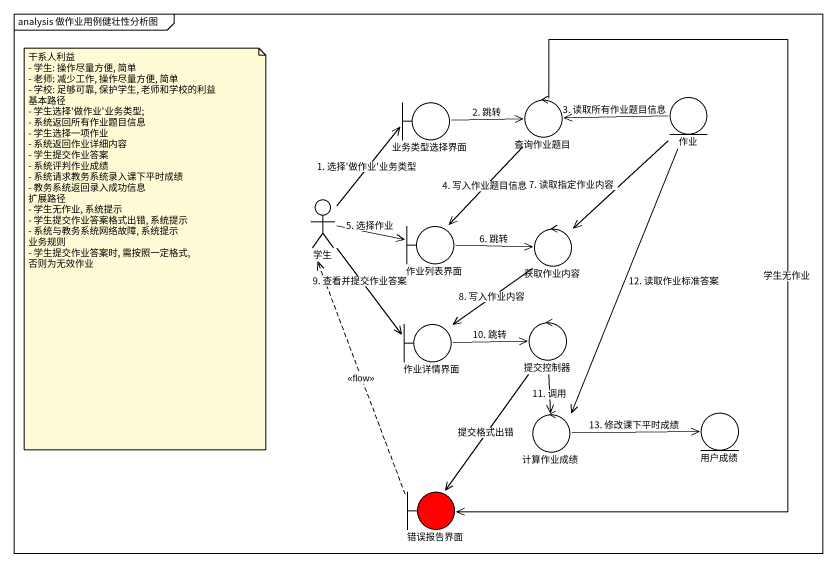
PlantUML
@startuml
mainframe analysis 做作业用例健壮性分析图
boundary 业务类型选择界面
control 查询作业题目
entity 作业
actor 学生
boundary 作业列表界面
control 获取作业内容
boundary 作业详情界面
control 提交控制器
control 计算作业成绩
entity 用户成绩
boundary 错误报告界面 #FF0000
业务类型选择界面 -right-> 查询作业题目 : 2. 跳转
查询作业题目 --> 作业列表界面 : 4. 写入作业题目信息
查询作业题目 --> 错误报告界面 : 学生无作业
作业 -left-> 查询作业题目 : 3. 读取所有作业题目信息
作业 --> 获取作业内容 : 7. 读取指定作业内容
作业 --> 计算作业成绩 : 12. 读取作业标准答案
学生 -up-> 业务类型选择界面 : 1. 选择'做作业'业务类型
学生 -right-> 作业列表界面 : 5. 选择作业
学生 --> 作业详情界面 : 9. 查看并提交作业答案
作业列表界面 -right-> 获取作业内容 : 6. 跳转
获取作业内容 --> 作业详情界面 : 8. 写入作业内容
作业详情界面 -right-> 提交控制器 : 10. 跳转
提交控制器 --> 计算作业成绩 : 11. 调用
提交控制器 --> 错误报告界面 : 提交格式出错
计算作业成绩 -right-> 用户成绩 : 13. 修改课下平时成绩
错误报告界面 .up.> 学生 : <<flow>>
note as N1
  干系人利益
  - 学生: 操作尽量方便, 简单
  - 老师: 减少工作, 操作尽量方便, 简单
  - 学校: 足够可靠, 保护学生, 老师和学校的利益
  基本路径
  - 学生选择'做作业'业务类型;
  - 系统返回所有作业题目信息
  - 学生选择一项作业
  - 系统返回作业详细内容
  - 学生提交作业答案
  - 系统评判作业成绩
  - 系统请求教务系统录入课下平时成绩
  - 教务系统返回录入成功信息
  扩展路径
  - 学生无作业, 系统提示
  - 学生提交作业答案格式出错, 系统提示
  - 系统与教务系统网络故障, 系统提示
  业务规则
  - 学生提交作业答案时, 需按照一定格式, 否则为无效作业
end note
@enduml
